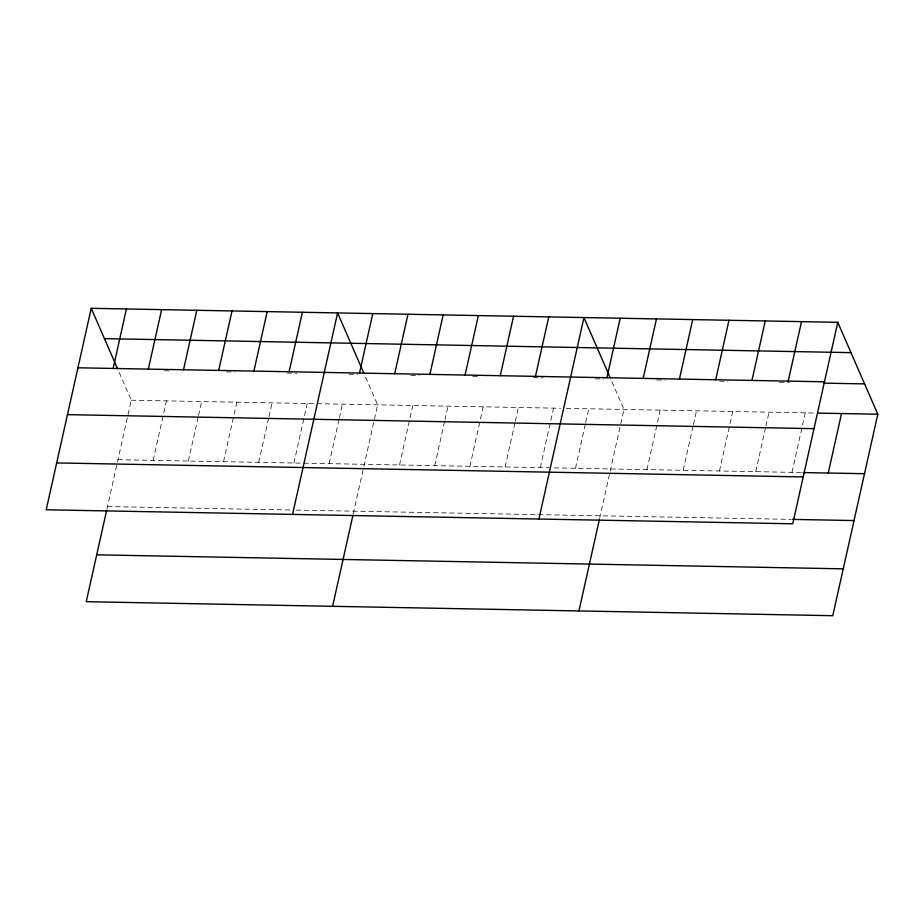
<?xml version="1.0" encoding="UTF-8"?>
<svg xmlns="http://www.w3.org/2000/svg" width="924" height="924" viewBox="0 0 924 924"><rect width="100%" height="100%" fill="white"/><g stroke="black" fill="none" stroke-linecap="round" stroke-linejoin="round"><path stroke-width="0.69" stroke-dasharray="4.62 3.46" d="M106.895 509.239L131.266 400.207L118.607 371.148M153.165 460.36L166.459 400.877M188.357 461.018L198.256 416.747M198.568 415.361L201.651 401.536M223.55 461.677L236.844 402.194M258.743 462.335L268.641 418.075M268.953 416.689L272.037 402.852M293.936 462.993L307.23 403.511M329.129 463.663L339.027 419.392M339.339 418.006L342.434 404.169M353.257 513.86L377.627 404.839L364.968 375.768M399.526 464.98L412.82 405.497M434.719 465.638L444.606 421.367M444.918 419.993L448.013 406.156M469.912 466.297L483.206 406.814M505.105 466.955L514.991 422.695M515.303 421.309L518.399 407.472M540.297 467.625L553.591 408.131M575.49 468.283L585.389 424.012M585.689 422.626L588.784 408.801M599.607 518.48L623.977 409.459L611.318 380.388M646.939 469.623L660.244 410.141M683.206 470.304L693.092 426.033M693.404 424.647L696.5 410.822M719.461 470.986L732.755 411.503M755.728 471.667L765.615 427.396M765.927 426.01L769.022 412.173M791.984 472.337L805.278 412.855M164.507 370.755L171.552 370.882M226.449 371.922L234.904 372.072M286.983 373.053L296.835 373.238M348.926 374.22L357.369 374.37M410.868 375.375L419.311 375.537M472.811 376.542L479.845 376.669M533.344 377.673L543.197 377.858M595.287 378.84L603.73 378.99M656.791 379.995L665.153 380.145M719.553 381.173L727.916 381.323M779.521 382.293L789.281 382.478M131.266 400.207L315.685 403.673M317.094 403.696L560.625 408.269M566.262 408.373L815.037 413.04M117.972 459.702L302.391 463.155M303.788 463.178L801.743 472.522M107.496 506.548L290.506 509.99M296.13 510.094L791.267 519.38"/><path stroke-width="1.39" d="M91.233 308.304L46.2 509.782L792.734 523.793L837.768 322.314L91.233 308.304L117.487 368.584M113.132 368.457L126.426 308.963M106.595 510.579L86.232 601.686L832.767 615.696L877.8 414.218L837.768 322.314M148.325 369.115L161.619 309.632M183.518 369.773L196.812 310.291M218.711 370.432L232.005 310.949M253.904 371.09L267.198 311.607M289.096 371.748L302.402 312.266M292.562 514.402L337.595 312.924L363.848 373.204M359.494 373.077L372.788 313.594M332.594 606.306L352.956 515.199M394.687 373.735L407.981 314.252M429.879 374.393L443.173 314.911M465.072 375.052L478.366 315.569M500.265 375.71L513.559 316.227M535.458 376.38L548.752 316.886M538.911 519.022L583.945 317.556L610.198 377.824M606.906 377.72L620.212 318.237M578.944 610.926L599.306 519.819M643.173 378.401L656.467 318.907M679.429 379.083L692.723 319.589M715.696 379.752L728.99 320.27M751.951 380.434L765.245 320.951M788.207 381.115L801.512 321.633M828.239 473.019L841.545 413.536M104.447 338.634L850.981 352.645M77.939 367.787L824.474 381.797M824.15 383.137L864.587 383.887M817.832 413.097L877.8 414.218M67.464 414.645L813.998 428.655M803.141 472.557L864.506 473.7M56.676 462.924L803.21 476.934M792.665 519.404L854.03 520.558M96.708 554.827L843.242 568.837"/></g></svg>
